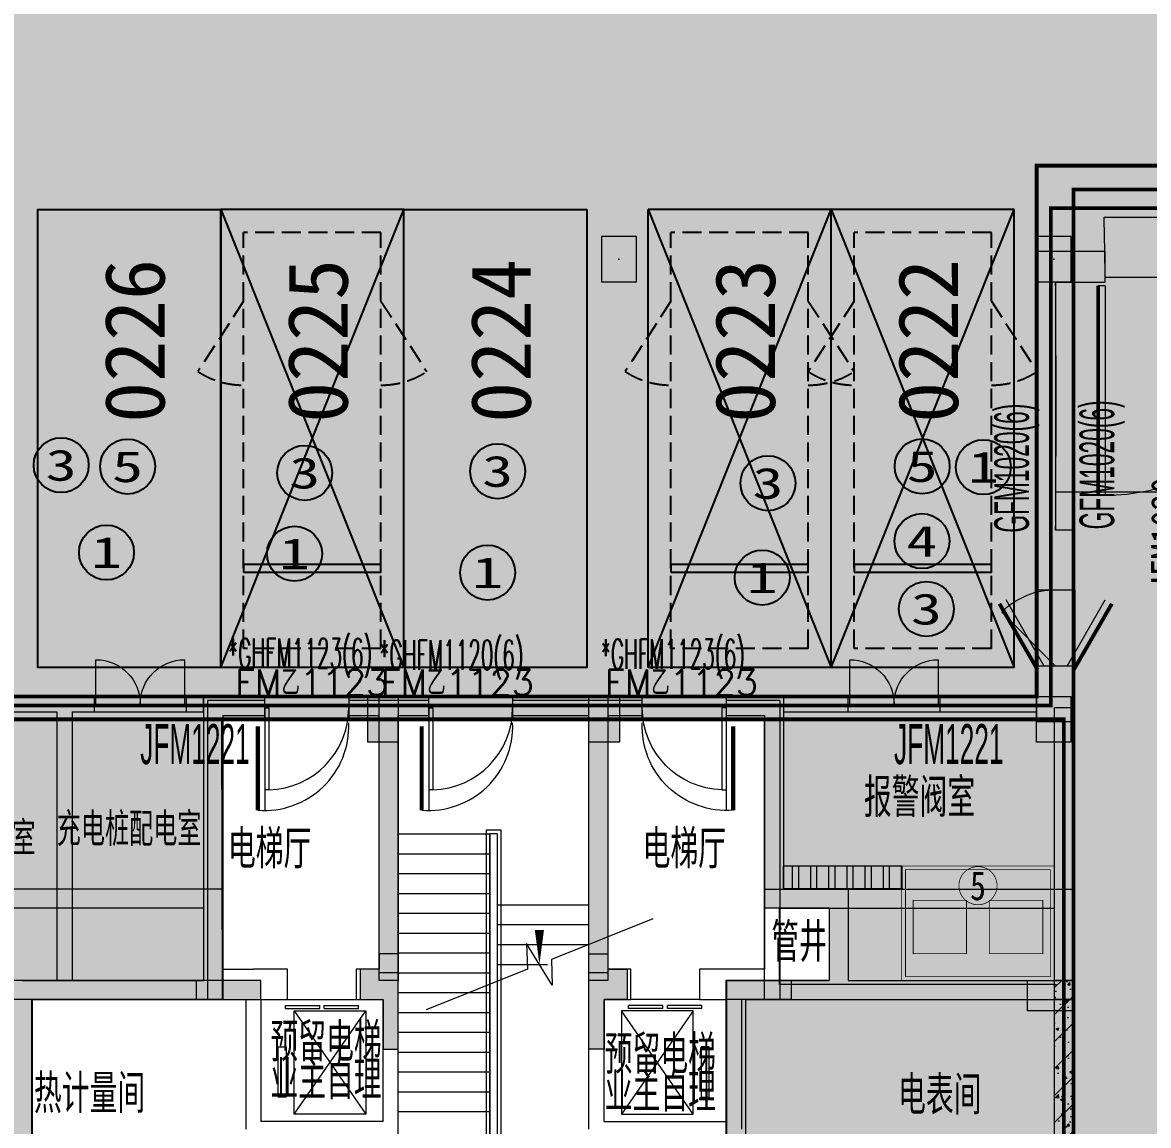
# Model space of a CAD drawing. Extents: x -264757 to 86229, y 4049843 to 4347093.
# Drawn here: x -49958 to -35198, y 4134308 to 4148758 of the extents above; entities that cross this region are included whole.
import ezdxf
from ezdxf.enums import TextEntityAlignment as Align

# ---------------------------------------------------------------- set-up
doc = ezdxf.new("R2010")
doc.units = 0
doc.header["$LTSCALE"] = 1000
doc.header["$MEASUREMENT"] = 0
doc.linetypes.add('AX-01DK-PB01$1$A-001-车位参照B1$0$A-001-车位参照B1$0$A-001-车位参照B1$0$A-H4-001-基本图形$0$A-001-车位B1$0$DASH', pattern=[0.35, 0.25, -0.1])
doc.linetypes.add('DASH', pattern=[0.35, 0.25, -0.1])
for name, color, linetype, plot in [('AX-01DK-PB01$0$AX-01DK-PB01$0$AX-001DK-01-PB01-02$0$A-3-WinF(Text)', 8, 'Continuous', False), ('AX-01DK-PB01$0$AX-03CK-02-PB01$0$AX-03CK-02-PB01$0$WINDOW_TEXT', 8, 'Continuous', False), ('AX-01DK-PB01$0$AX-03CK-02-PB01$0$人防$0$人防$0$WINDOW_TEXT', 8, 'Continuous', False), ('WINDOW_TEXT', 8, 'Continuous', False)]:
    doc.layers.add(name, color=color, linetype=linetype, plot=plot)
for name, color, linetype in [('AX-01DK-PB01$0$AX-03CK-02-PB01$0$AX-03CK-02-PB01$0$PUB_HATCH', 8, 'Continuous'), ('AX-01DK-PB01$0$AX-03CK-02-PB01$0$AX-03CK-02-PB01$0$人防$0$人防$0$A-WIND-IDEN', 8, 'Continuous'), ('AX-01DK-PB01$0$AX-03CK-02-PB01$0$AX-03CK-02-PB01$0$人防$0$人防$0$DOOR_FIRE_TEXT', 8, 'Continuous'), ('不利因素3-紧邻房间出入口', 7, 'Continuous'), ('不利因素4-紧邻行车坡道', 7, 'Continuous'), ('不利因素5-单面靠墙', 7, 'Continuous'), ('不利因素9-坡道上停车', 7, 'Continuous'), ('不可售车位', 255, 'Continuous'), ('大车位', 7, 'Continuous')]:
    doc.layers.add(name, color=color, linetype=linetype)
doc.layers.add('无关图层', color=8, linetype='Continuous', lineweight=0)
doc.layers.add('无关图层 @ 1', color=8, linetype='Continuous', lineweight=0)
doc.layers.add('车位归属楼栋范围线', color=7, linetype='Continuous', true_color=0x19e6c7)
doc.styles.add('-宋体', font='', dxfattribs={"width": 0.8})
doc.styles.add('AX-01DK-PB01$0$AX-01DK-PB01$0$AX-001DK-01-PB01-02$0$_TCH_WINDOW', font='SIMPLEX', dxfattribs={"bigfont": 'GBCBIG'})
doc.styles.add('AX-01DK-PB01$0$AX-01DK-PB01$0$AX-001DK-01-PB01-02$0$Standard', font='gbenor.shx', dxfattribs={"bigfont": 'gbcbig.shx'})
doc.styles.add('AX-01DK-PB01$0$AX-01DK-PB01$0$AX-01DK-PB01$0$AX-001DK-01-PB01-02$0$Standard', font='gbenor.shx', dxfattribs={"bigfont": 'gbcbig.shx'})
doc.styles.add('AX-01DK-PB01$0$AX-01DK-PB01$0$Standard', font='gbenor.shx', dxfattribs={"bigfont": 'gbcbig.shx'})
doc.styles.add('AX-01DK-PB01$0$AX-03CK-02-PB01$0$AX-03CK-02-PB01$0$_TCH_DIM', font='SIMPLEX', dxfattribs={"bigfont": 'GBCBIG'})
doc.styles.add('AX-01DK-PB01$0$AX-03CK-02-PB01$0$AX-03CK-02-PB01$0$_TCH_DIM_T3', font='SIMPLEX', dxfattribs={"width": 0.705882, "bigfont": 'GBCBIG'})
doc.styles.add('AX-01DK-PB01$0$AX-03CK-02-PB01$0$AX-03CK-02-PB01$0$人防$0$人防$0$_TCH_DIM', font='$ GAD E', dxfattribs={"width": 0.7, "bigfont": '$ GAD C'})
doc.styles.add('AX-01DK-PB01$0$AX-03CK-02-PB01$0$人防$0$人防$0$_TCH_WINDOW', font='$ GAD E', dxfattribs={"width": 0.7, "bigfont": '$ GAD C'})
doc.styles.add('AX-01DK-PB01$1$AX-001DK-01-PB01-02$0$Standard', font='gbenor.shx', dxfattribs={"bigfont": 'gbcbig.shx'})
doc.styles.add('AX-ACK-BIANH1$0$黑体', font='simhei.ttf')
doc.styles.add('AX-ACK-P01-WALL$0$黑体', font='simhei.ttf')
doc.styles.add('SX-ACK-PB01-WNC-ALL$0$黑体', font='simhei.ttf')
doc.styles.add('坑编号', font='', dxfattribs={"width": 0.8})
doc.styles.add('黑体', font='simhei.ttf')
doc.styles.get('-宋体').set_extended_font_data('SimSun')
doc.styles.get('坑编号').set_extended_font_data('SimSun')
pattern_1 = [(90, (-642795.44, 3583948.72), (-238.125, 2e-13), []), (90, (-642716.07, 3584028.1), (-238.125, 2e-13), [])]

# ---------------------------------------------------------------- blocks, each defined once
blk = doc.blocks.new('大车位1')
at = {"layer": '大车位', "true_color": 0xe806f9}
h = blk.add_hatch(color=6, dxfattribs=at)
h.dxf.hatch_style = 1
h.paths.add_polyline_path([(2400, 6000), (2400, 0), (0, 0), (0, 6000)])
at = {"layer": '大车位', "color": 83}
for p, q in [((0, 0), (0, 6000, 0)), ((2400, 6000, 0), (0, 6000, 0)), ((2400, 0), (2400, 6000, 0)), ((2400, 0), (0, 0))]:
    blk.add_line(p, q, dxfattribs=at)
at = {"layer": '大车位', "color": 8, "linetype": 'AX-01DK-PB01$1$A-001-车位参照B1$0$A-001-车位参照B1$0$A-001-车位参照B1$0$A-H4-001-基本图形$0$A-001-车位B1$0$DASH'}
for p, q in [((2100, 5700, 0), (300, 5700, 0)), ((300, 250), (300, 5700, 0)), ((2100, 250), (2100, 5700, 0)), ((2100, 250), (300, 250))]:
    blk.add_line(p, q, dxfattribs=at)
at = {"layer": '大车位', "color": 83, "elevation": 0}
blk.add_lwpolyline([(0, 6000), (2400, 0)], dxfattribs=at)
at = {"layer": '大车位', "color": 83}
blk.add_lwpolyline([(0, 0), (2400, 6000)], dxfattribs=at)
at = {"layer": '大车位', "linetype": 'AX-01DK-PB01$1$A-001-车位参照B1$0$A-001-车位参照B1$0$A-001-车位参照B1$0$A-H4-001-基本图形$0$A-001-车位B1$0$DASH'}
for points in [[(300, 4800), (-300, 3878)], [(2100, 4800), (2700, 3878)]]:
    blk.add_lwpolyline(points, dxfattribs=at)
at = {"layer": '大车位'}
blk.add_lwpolyline([(300, 1250), (2100, 1250), (2100, 1350), (300, 1350)], close=True, dxfattribs=at)
at = {"layer": '大车位', "linetype": 'AX-01DK-PB01$1$A-001-车位参照B1$0$A-001-车位参照B1$0$A-001-车位参照B1$0$A-H4-001-基本图形$0$A-001-车位B1$0$DASH'}
for centre, start, end in [((300, 4800, 0), 236.9443, 270), ((2100, 4800, 0), 270, 303.0557)]:
    blk.add_arc(centre, 1100, start, end, dxfattribs=at)
blk = doc.blocks.new('SX-ACK-PB01-WNC-ALL$0$20200722.21182536')
at = {"layer": '不利因素3-紧邻房间出入口', "true_color": 0xe4d218}
h = blk.add_hatch(color=52, dxfattribs=at)
h.dxf.hatch_style = 1
edge = h.paths.add_edge_path()
edge.add_arc((360, 360), 360, 0, 360)
at = {"layer": '不利因素3-紧邻房间出入口'}
blk.add_circle((360, 360), 360, dxfattribs=at)
at = {"layer": '不利因素3-紧邻房间出入口', "style": 'SX-ACK-PB01-WNC-ALL$0$黑体', "width": 1.390625}
blk.add_text('3', height=407, dxfattribs=at).set_placement((156, 156), (564, 156), align=Align.FIT)
blk = doc.blocks.new('20200722.21182971')
at = {"layer": '不利因素4-紧邻行车坡道', "true_color": 0x9591ce}
h = blk.add_hatch(color=193, dxfattribs=at)
h.dxf.hatch_style = 1
edge = h.paths.add_edge_path()
edge.add_arc((360, 360), 360, 0, 360)
at = {"layer": '不利因素4-紧邻行车坡道'}
blk.add_circle((360, 360), 360, dxfattribs=at)
at = {"layer": '不利因素4-紧邻行车坡道', "style": '黑体', "width": 1.390625}
blk.add_text('4', height=407, dxfattribs=at).set_placement((156, 156), (564, 156), align=Align.FIT)
blk = doc.blocks.new('SX-ACK-PB01-WNC-ALL$0$20200722.21183209')
at = {"layer": '不利因素5-单面靠墙', "true_color": 0x6d711d}
h = blk.add_hatch(color=66, dxfattribs=at)
h.dxf.hatch_style = 1
edge = h.paths.add_edge_path()
edge.add_arc((360, 360), 360, 0, 360)
at = {"layer": '不利因素5-单面靠墙'}
blk.add_circle((360, 360), 360, dxfattribs=at)
at = {"layer": '不利因素5-单面靠墙', "style": 'SX-ACK-PB01-WNC-ALL$0$黑体', "width": 1.390625}
blk.add_text('5', height=407, dxfattribs=at).set_placement((156, 156), (564, 156), align=Align.FIT)
blk = doc.blocks.new('sadfsadfasf')
at = {"layer": '不可售车位', "true_color": 0x757b8a}
h = blk.add_hatch(color=8, dxfattribs=at)
h.dxf.hatch_style = 1
h.paths.add_polyline_path([(2400, 6000), (2400, 0), (0, 0), (0, 6000)])
at = {"layer": '不可售车位', "color": 8, "true_color": 0x757b8a}
blk.add_lwpolyline([(2400, 6000), (2400, 0), (0, 0), (0, 6000)], close=True, dxfattribs=at)
blk = doc.blocks.new('AX-01DK-PB01-RFTC')
at = {"layer": '无关图层'}
h = blk.add_hatch(color=251, dxfattribs=at)
h.dxf.hatch_style = 1
h.paths.add_polyline_path([(19773, -61220), (19773, -62171), (18423, -62170), (18423, -70471), (12324, -70471), (12323, -62170), (7773, -62170), (7777, -120370), (8177, -120370), (8177, -120315), (14323, -119683), (14322, -126122), (25972, -126122), (25972, -124922), (26822, -124926), (26822, -122452), (33923, -122452), (33923, -124922), (34773, -124922), (34773, -126122), (41373, -126125), (41373, -124372), (41823, -124372), (41823, -122152), (41447, -122152), (41447, -120270), (48923, -120270), (48923, -123125), (49323, -123125), (49323, -124675), (51824, -124674), (51824, -124055), (54717, -124055), (54717, -125871), (56816, -125871), (56816, -116250), (55967, -116250), (55967, -111420), (63072, -111420), (63072, -103570), (62080, -103570), (62073, -94584), (64569, -94584), (64573, -65385), (66999, -65385), (67002, -52470), (67402, -52470), (67397, -31965), (65807, -31965), (65807, -26418), (68456, -26418), (68457, -17070), (67422, -17070), (67422, -13843), (60301, -13843), (60302, -3770), (55750, -3770), (55750, -12070), (49652, -12070), (49649, -9275), (45355, -9275), (45349, -3821), (40751, -3820), (40750, -12070), (34663, -12070), (34649, -3820), (25757, -3820), (25757, -12071), (19650, -12071), (19650, -3820), (10752, -3820), (10751, -12072), (4662, -12071), (4661, -3769), (4150, -3770), (100, -3769), (100, -23171), (-701, -23171), (-701, -29550), (100, -29550), (11250, -29550), (11250, -32020), (12100, -32020), (12100, -32970), (10750, -32970), (10754, -41272), (4647, -41271), (4650, -32970), (1953, -32970), (1953, -34670), (100, -34670), (100, -57801), (9743, -57801), (9743, -57272), (13567, -57272), (13567, -56751), (15417, -56751), (15416, -58750), (18923, -58750), (18923, -61220)])
h.paths.add_polyline_path([(41812, -58753), (48919, -58753), (48919, -61220), (49773, -61220), (49773, -62170), (48419, -62173), (48426, -70475), (42319, -70475), (42324, -67872), (39323, -67876), (39323, -62423), (41812, -62423)], flags=16)
h.paths.add_polyline_path([(33923, -58751), (33923, -61220), (34773, -61220), (34773, -62170), (33423, -62171), (33430, -70475), (27323, -70475), (27323, -62171), (26373, -62170), (26373, -60670), (26815, -60670), (26823, -58751), (31623, -58751), (31623, -58751)], flags=16)
h.paths.add_polyline_path([(40754, -41272), (34647, -41271), (34650, -32970), (33700, -32970), (33700, -31470), (34142, -31470), (34150, -29551), (38951, -29551), (38950, -29550), (41250, -29550), (41250, -32020), (42100, -32020), (42100, -32970), (40750, -32970)], flags=16)
h.paths.add_polyline_path([(49647, -41270), (49655, -38470), (45349, -38475), (45349, -33220), (49142, -33220), (49142, -29550), (56249, -29550), (56250, -32020), (57100, -32020), (57100, -32970), (55749, -32970), (55754, -41271)], flags=16)
h.paths.add_polyline_path([(25764, -41272), (19657, -41271), (19657, -32970), (19150, -32970), (19150, -29550), (26257, -29550), (26250, -32020), (27100, -32020), (27100, -32970), (25757, -32970)], flags=16)
h.paths.add_polyline_path([(41812, -87950), (48919, -87950), (48919, -90420), (49773, -90420), (49773, -91370), (48419, -91370), (48428, -99684), (41519, -99659), (41519, -97070), (39326, -97074), (39319, -91620), (41822, -91620)], flags=16)
h.paths.add_polyline_path([(33925, -87950), (33923, -90420), (34773, -90420), (34773, -91370), (33425, -91370), (33428, -99683), (26519, -99658), (26523, -95371), (27330, -95371), (27324, -91371), (26373, -91370), (26373, -89870), (26823, -89870), (26823, -87951), (31623, -87951), (31623, -87951)], flags=16)
h.paths.add_polyline_path([(18923, -87950), (18922, -90419), (19772, -90419), (19772, -91369), (18420, -91369), (18427, -99677), (11523, -99666), (11523, -95370), (12323, -95370), (12323, -91370), (10974, -91370), (10974, -90420), (11823, -90420), (11823, -87950)], flags=16)
h.paths.add_polyline_path([(62209, -60116), (64273, -60116), (64273, -55267), (62209, -55267)], flags=16)
h.paths.add_polyline_path([(59799, -89432), (61752, -89432), (61752, -84521), (59799, -84521)], flags=16)
blk.add_lwpolyline([(41812, -87950), (48919, -87950), (48919, -90420), (49773, -90420), (49773, -91370), (48419, -91370), (48428, -99684), (41519, -99659), (41519, -97070), (39326, -97074), (39319, -91620), (41822, -91620)], close=True, dxfattribs=at)
blk = doc.blocks.new('*U121')
at = {"layer": '无关图层', "const_width": 10}
for points in [[(1000, 0), (-1000, 0), (-1000, 1500), (1000, 1500)], [(950, 50), (-950, 50), (-950, 1450), (950, 1450)], [(-150, 1050), (-850, 1050), (-850, 350), (-150, 350)], [(850, 1050), (150, 1050), (150, 350), (850, 350)]]:
    blk.add_lwpolyline(points, close=True, dxfattribs=at)
blk.add_lwpolyline([(0, 1492, 0.098491), (-96, 1473, 0.098491), (-177, 1419, 0.098491), (-231, 1338, 0.098491), (-250, 1242, 0.098491), (-231, 1146, 0.098491), (-177, 1065, 0.098491), (-96, 1011, 0.098491), (0, 992, 0.098491), (96, 1011, 0.098491), (177, 1065, 0.098491), (231, 1146, 0.098491), (250, 1242, 0.098491), (231, 1338, 0.098491), (177, 1419, 0.098491), (96, 1473, 0.098491)], format="xyb", close=True, dxfattribs=at)
at = {"layer": '无关图层', "style": '坑编号', "width": 0.8}
blk.add_attdef('X', text='', height=380, dxfattribs=at).set_placement((0, 1242), align=Align.MIDDLE_CENTER)
blk = doc.blocks.new('*U175')
at = {"layer": '无关图层'}
ref = blk.add_blockref('*U121', (-37433, 4136208), dxfattribs=at)
ref.add_attrib('X', '5', dxfattribs={"layer": '无关图层 @ 1', "height": 380, "style": '坑编号', "width": 0.8}).set_placement((-37433, 4137450), align=Align.MIDDLE_CENTER)
blk = doc.blocks.new('SX-CK-PB001-WNC$1$20211103.13313578')
at = {"layer": '无关图层'}
h = blk.add_hatch(color=256, dxfattribs=at)
h.dxf.hatch_style = 1
h.paths.add_polyline_path([(0, 600), (450, 600), (450, 0), (0, 0)])
blk.add_lwpolyline([(0, 600), (450, 600), (450, 0), (0, 0)], close=True, dxfattribs=at)
blk.add_point((225, 300), dxfattribs=at)
blk = doc.blocks.new('fasdfasdfasdfasdfasdf')
at = {"layer": '不利因素9-坡道上停车', "true_color": 0xe0aa15}
h = blk.add_hatch(color=42, dxfattribs=at)
h.dxf.hatch_style = 1
edge = h.paths.add_edge_path()
edge.add_arc((-119587, 4058555), 720, 0, 360)
at = {"layer": '不利因素9-坡道上停车'}
blk.add_circle((-119587, 4058555), 720, dxfattribs=at)
at = {"layer": '不利因素9-坡道上停车', "style": 'AX-ACK-P01-WALL$0$黑体', "width": 1.390625}
blk.add_text('1', height=815, dxfattribs=at).set_placement((-119994, 4058148), (-119180, 4058148), align=Align.FIT)
blk = doc.blocks.new('AX-01DK-PB01$0$AX-01DK-PB01$0$AX-001DK-01-PP01$0$AX-001DK-01-PP01$0$$DORLIB2D$00000127')
at = {"layer": '无关图层'}
for points in [[(-0.533, 0.795), (-0.533, 0.69)], [(-0.033, 0.795), (-0.533, 0.795)], [(-0.033, 0.69), (-0.533, 0.69)], [(-0.033, 0.795), (-0.033, 0.69)], [(0.533, 0.795), (0.033, 0.795)], [(0.033, 0.795), (0.033, 0.69)], [(0.533, 0.69), (0.033, 0.69)], [(0.533, 0.795), (0.533, 0.69)], [(0.5, 0.5), (-0.5, 0.5)]]:
    blk.add_lwpolyline(points, dxfattribs=at)
blk = doc.blocks.new('AX-01DK-PB01$0$AX-01DK-PB01$0$$DorLib2D$00000001')
at = {"layer": '无关图层'}
for p, q in [((0.45, 0.975), (0.5, 0.975)), ((0.45, 0), (0.45, 0.975)), ((0.5, 0), (0.5, 0.975)), ((0.5, 0), (0.45, 0))]:
    blk.add_line(p, q, dxfattribs=at)
at = {"layer": '无关图层', "lineweight": 13}
blk.add_arc((0.475, 0), 0.975, 91.4693, 180, dxfattribs=at)
blk = doc.blocks.new('AX-01DK-PB01$0$AX-03CK-02-PB01$0$AX-03CK-02-PB01$0$$U_DORLIB2D$00000009')
at = {"layer": '无关图层'}
blk.add_line((0.5, 0.219), (0.5, 1.213), dxfattribs=at)
at = {"layer": '无关图层', "const_width": 0.05}
blk.add_lwpolyline([(0.583, 0.219), (0.583, 1.219)], dxfattribs=at)
at = {"layer": '无关图层'}
blk.add_arc((0.5, 0.219), 1.001, 85.224, 182.3859, dxfattribs=at)
blk = doc.blocks.new('AX-01DK-PB01$0$AX-03CK-02-PB01$0$人防$0$人防$0$$U_DORLIB2D$00000002')
at = {"layer": '无关图层'}
for p, q in [((-0.5, 0.545), (-0.5167, 0.545)), ((-0.5, 0.045), (-0.5, 0.545)), ((0.5, 0.045), (0.5, 0.545)), ((0.5, 0.545), (0.5167, 0.545)), ((-0.5, 0.045), (-0.5167, 0.045)), ((0.5, 0.045), (0.5167, 0.045)), ((-0.5, 0.025), (0.5, 0.025))]:
    blk.add_line(p, q, dxfattribs=at)
at = {"layer": '无关图层', "const_width": 0.00833}
for points in [[(-0.5167, 0.045), (-0.5167, 0.545)], [(0.5167, 0.045), (0.5167, 0.545)]]:
    blk.add_lwpolyline(points, dxfattribs=at)
at = {"layer": '无关图层'}
for centre, start, end in [((-0.5042, 0.0408), 0.0945, 89.5248), ((0.5042, 0.0408), 90.4752, 179.9055)]:
    blk.add_arc(centre, 0.5042, start, end, dxfattribs=at)
blk = doc.blocks.new('AX-01DK-PB01$0$AX-03CK-02-PB01$0$AX-03CK-02-PB01$0$人防$0$人防$0$$DorLib2D$00000191')
at = {"layer": '无关图层'}
blk.add_line((-0.5, 0.15), (0.366, 0.65), dxfattribs=at)
at = {"layer": '无关图层', "const_width": 0.05}
blk.add_lwpolyline([(-0.55, 0.237), (0.316, 0.737)], dxfattribs=at)
blk = doc.blocks.new('AX-01DK-PB01$0$AX-03CK-02-PB01$0$AX-03CK-02-PB01$0$人防$0$人防$0$$DorLib2D$00000004')
at = {"layer": '无关图层'}
for p, q in [((-0.485, 0), (-0.485, 0.485)), ((0.485, 0), (0.485, 0.485))]:
    blk.add_line(p, q, dxfattribs=at)
at = {"layer": '无关图层', "lineweight": 13}
for centre, start, end in [((-0.485, 0), 0, 90), ((0.485, 0), 90, 180)]:
    blk.add_arc(centre, 0.485, start, end, dxfattribs=at)
blk = doc.blocks.new('$DorLib2D$00000114')
at = {"layer": '无关图层'}
blk.add_line((0.5, 0), (-0.207, 0.707), dxfattribs=at)
blk.add_arc((0.5, 0), 1, 135, 180, dxfattribs=at)

msp = doc.modelspace()

# ---------------------------------------------------------------- hatches: boundary and pattern name
at = {"layer": 'AX-01DK-PB01$0$AX-03CK-02-PB01$0$AX-03CK-02-PB01$0$PUB_HATCH'}
for points in [[(-36414.6, 4145358), (-36664.6, 4145758), (-36664.6, 4141858), (-36414.6, 4142108)], [(-36414.6, 4145358), (-35764.6, 4145357.9), (-35764.6, 4145757.9), (-36664.6, 4145758)], [(-36664.6, 4141858), (-36164.6, 4142108.1), (-36414.6, 4142108)], [(-36664.6, 4141858), (-36664.6, 4141327.8), (-36164.6, 4141327.8), (-36164.6, 4142108.1)], [(-36164.6, 4139602.3), (-36164.6, 4140327.8), (-36664.6, 4140327.8), (-36664.6, 4139602.3)], [(-47334.3, 4139628), (-46782.2, 4139628), (-46782.2, 4139928), (-47584.3, 4139928)], [(-47334.3, 4139628), (-47584.3, 4139928), (-47584.3, 4136208), (-47334.3, 4135958)], [(-45682.2, 4139628), (-44633.7, 4139628), (-44633.7, 4139928), (-45682.2, 4139928)], [(-43533.7, 4139628), (-41833.7, 4139628), (-41833.7, 4139928), (-43533.7, 4139928)], [(-39983.2, 4139928), (-40733.7, 4139928), (-40733.7, 4139628), (-40233.2, 4139628)], [(-39983.2, 4139928), (-40233.2, 4139628), (-40233.2, 4137158), (-39983.2, 4137408)], [(-36433.7, 4139778), (-36433.7, 4136208), (-36183.7, 4135958), (-36183.7, 4139778)], [(-39983.2, 4137408), (-40233.2, 4137158), (-39383.2, 4137158), (-39133.2, 4137408)], [(-39133.2, 4137408), (-39383.2, 4137158), (-39383.2, 4136208), (-39258.2, 4136124.7), (-39133.2, 4136208)], [(-49958.5, 4136041.4), (-49833.5, 4135958), (-49434.6, 4135958), (-49434.6, 4136208), (-49958.5, 4136208)], [(-49434.6, 4136208), (-49434.6, 4135958), (-47334.3, 4135958), (-47584.3, 4136208)], [(-40480.1, 4135958), (-40730.1, 4136208), (-40730.1, 4128158.4), (-40480.1, 4127908.5)], [(-40730.1, 4136208), (-40480.1, 4135958), (-39258.2, 4135958), (-39258.2, 4136124.7), (-39383.2, 4136208)], [(-39258.2, 4136124.7), (-39258.2, 4135958), (-36183.7, 4135958), (-36433.7, 4136208), (-39133.2, 4136208)], [(-49958.5, 4136041.4), (-50083.5, 4135958), (-50083.5, 4130380.2), (-49916.8, 4130380.3), (-49833.5, 4130505.3), (-49833.5, 4135958)]]:
    msp.add_hatch(color=256, dxfattribs=at).paths.add_polyline_path(points)
at = {"layer": '无关图层'}
for points in [[(-45032.2, 4139928), (-45032.2, 4139328), (-45432.2, 4139328), (-45432.2, 4139928)], [(-42133.7, 4139928), (-42133.7, 4139328), (-42533.7, 4139328), (-42533.7, 4139928)], [(-45232.6, 4135958), (-45232.6, 4135308), (-45032.6, 4135308), (-45032.6, 4136558), (-45282.6, 4136558), (-45282.6, 4136358), (-45532.6, 4136358), (-45532.6, 4135958)], [(-42333.7, 4135958), (-42333.7, 4135308), (-42533.7, 4135308), (-42533.7, 4136558), (-42283.7, 4136558), (-42283.7, 4136358), (-42033.7, 4136358), (-42033.7, 4135958)], [(-47683.5, 4136208), (-47683.5, 4135958), (-46833.5, 4135958), (-46833.5, 4136208)], [(-39883.5, 4136208), (-39883.5, 4135958), (-40733.5, 4135958), (-40733.5, 4136208)], [(-36783.2, 4135808), (-36783.2, 4136208), (-36182.9, 4136208), (-36182.9, 4135808)], [(-36433.7, 4135958), (-36433.7, 4128458), (-36183.7, 4128458), (-36183.7, 4135958)]]:
    msp.add_hatch(color=256, dxfattribs=at).paths.add_polyline_path(points)
h = msp.add_hatch(color=256, dxfattribs=at)
h.dxf.hatch_style = 1
h.paths.add_polyline_path([(-45283.7, 4139928), (-45033.7, 4139928), (-45033.7, 4136308), (-45283.7, 4136308)])
h = msp.add_hatch(color=256, dxfattribs=at)
h.dxf.hatch_style = 1
h.paths.add_polyline_path([(-42533.7, 4139878), (-42283.7, 4139878), (-42283.7, 4136308), (-42533.7, 4136308)])
h = msp.add_hatch(dxfattribs=at)
h.set_pattern_fill('ANSI32', color=256, scale=50, angle=-315)
h.set_pattern_definition(pattern_1)
h.paths.add_polyline_path([(-39983.2, 4137708), (-38432.9, 4137708), (-38432.9, 4137408), (-39983.2, 4137408)])
h = msp.add_hatch(dxfattribs=at)
h.set_pattern_fill('ANSI32', color=256, scale=50, angle=-315)
h.set_pattern_definition(pattern_1)
h.paths.add_polyline_path([(-39983.2, 4137708), (-38432.9, 4137708), (-38432.9, 4137408), (-39983.2, 4137408)])
h = msp.add_hatch(color=256, dxfattribs=at)
h.dxf.hatch_style = 1
h.paths.add_polyline_path([(-47683.5, 4136208), (-47683.5, 4135958), (-46833.5, 4135958), (-46833.5, 4136208)])
h = msp.add_hatch(color=256, dxfattribs=at)
h.dxf.hatch_style = 1
h.paths.add_polyline_path([(-39883.5, 4136208), (-39883.5, 4135958), (-40733.5, 4135958), (-40733.5, 4136208)])
h = msp.add_hatch(dxfattribs=at)
h.set_pattern_fill('ARMORED', color=256, scale=50)
h.set_pattern_definition([(50, (-1291482.2, 3892224.33), (358.63009, -31.37607), [37.5, -412.5]), (355, (-1291482.2, 3892224.33), (-69.37567, 376.09607), [30, -330]), (100.4514, (-1291452.3, 3892221.72), (289.25469, 344.71977), [31.8701, -350.57106]), (46.1842, (-1291482.2, 3892324.33), (533.62052, -82.7595), [56.25, -618.75]), (96.6356, (-1291437.7, 3892317.44), (467.33135, 487.05894), [47.80514, -525.8565]), (351.1842, (-1291482.2, 3892324.33), (467.33097, 487.0593), [45, -495]), (21, (-1291432.2, 3892299.33), (298.453526, -201.309445), [37.5, -412.5]), (326, (-1291432.2, 3892299.33), (121.65767, 362.57502), [30, -330]), (71.4514, (-1291407.3, 3892282.56), (420.11131, 161.26525), [31.8701, -350.57106]), (37.5, (-1291482.19, 3892224.33), (6.079928, 166.446927), [0, -326, 0, -335, 0, -331.25]), (7.5, (-1291482.19, 3892224.33), (131.534769, 197.205856), [0, -191, 0, -318.5, 0, -126.25]), (327.5, (-1291593.69, 3892224.33), (266.911218, -11.277436), [0, -125, 0, -390, 0, -517.5]), (317.5, (-1291643.69, 3892224.33), (291.593085, 50.05249), [0, -162.5, 0, -259, 0, -367.5]), (45, (-1291482.19, 3892224.33), (-176.776695, 176.776695), [])])
h.paths.add_polyline_path([(-36182.9, 4127908), (-36182.9, 4136208), (-36432.9, 4136208), (-36432.9, 4127908)])

# ---------------------------------------------------------------- linework, layer by layer
for p, q in [((-35779.2, 4146208), (-30266.6, 4146208)), ((-36664.6, 4145758), (-36664.6, 4141858)), ((-35764.6, 4145757.9), (-36664.6, 4145758)), ((-35764.6, 4145357.9), (-35764.6, 4145757.9)), ((-36414.6, 4145358), (-36414.6, 4142108)), ((-36414.6, 4145358), (-35764.6, 4145357.9)), ((-36411.8, 4142608), (-29607.4, 4142608)), ((-36164.6, 4142108.1), (-36414.6, 4142108)), ((-36179.9, 4122608), (-36164.6, 4142108.1)), ((-36164.6, 4141327.8), (-36164.6, 4142108.1)), ((-36664.6, 4141858), (-36664.6, 4141858)), ((-36664.6, 4141858), (-36664.6, 4141327.8)), ((-36664.6, 4141327.8), (-36164.6, 4141327.8)), ((-36664.6, 4141327.8), (-36664.6, 4140327.8)), ((-36164.6, 4141327.8), (-36164.6, 4140327.8)), ((-36164.6, 4140327.8), (-36664.6, 4140327.8)), ((-36664.6, 4140327.8), (-36664.6, 4139602.3)), ((-36164.6, 4139602.3), (-36164.6, 4140327.8)), ((-49434.6, 4139928.4), (-51509.6, 4139928.4)), ((-49014.8, 4139928.4), (-49434.6, 4139928.4)), ((-49014.8, 4139728.4), (-49014.8, 4139928.4)), ((-49014.8, 4139928.4), (-47814.8, 4139928.4)), ((-47584.3, 4139928.4), (-47814.8, 4139928.4)), ((-47814.8, 4139928.4), (-47814.8, 4139728.4)), ((-47584.3, 4139728.4), (-47584.3, 4139928.4)), ((-46782.2, 4139928), (-47584.3, 4139928)), ((-47584.3, 4139928), (-47584.3, 4136208)), ((-46782.2, 4139628), (-46782.2, 4139928)), ((-44633.7, 4139928), (-45682.2, 4139928)), ((-45682.2, 4139928), (-45682.2, 4139628)), ((-44633.7, 4139928), (-43533.7, 4139928)), ((-44633.7, 4139628), (-44633.7, 4139928)), ((-41833.7, 4139928), (-43533.7, 4139928)), ((-43533.7, 4139928), (-43533.7, 4139628)), ((-41833.7, 4139628), (-41833.7, 4139928)), ((-39983.2, 4139928), (-40733.7, 4139928)), ((-40733.7, 4139928), (-40733.7, 4139628)), ((-39132.8, 4139928.4), (-39983.5, 4139928.4)), ((-39983.5, 4139928.4), (-39983.5, 4139728.4)), ((-39983.2, 4139928), (-39983.2, 4137408)), ((-39132.8, 4139928.4), (-37932.8, 4139928.4)), ((-39132.8, 4139728.4), (-39132.8, 4139928.4)), ((-36664.6, 4139928.4), (-37932.8, 4139928.4)), ((-37932.8, 4139928.4), (-37932.8, 4139728.4)), ((-36664.6, 4139728.4), (-36664.6, 4139928.4)), ((-47532.6, 4139878), (-47532.6, 4135958)), ((-46782.6, 4139878), (-47532.6, 4139878)), ((-46782.6, 4139678), (-46782.6, 4139878)), ((-45132.6, 4139878), (-45682.6, 4139878)), ((-45682.6, 4139878), (-45682.6, 4139678)), ((-44633.7, 4139878), (-45132.6, 4139878)), ((-44633.7, 4139678), (-44633.7, 4139878)), ((-42432.6, 4139878), (-43533.7, 4139878)), ((-43533.7, 4139878), (-43533.7, 4139678)), ((-41834, 4139878), (-42432.6, 4139878)), ((-41834, 4139678), (-41834, 4139878)), ((-40032.3, 4139878), (-40734, 4139878)), ((-40734, 4139878), (-40734, 4139678)), ((-40032.3, 4139878), (-40032.3, 4135958)), ((-36433.7, 4139778), (-36433.7, 4136208)), ((-36183.7, 4139778), (-36433.7, 4139778)), ((-36183.7, 4139778), (-36183.7, 4135958)), ((-51509.6, 4139728.4), (-49509.6, 4139728.4)), ((-49509.6, 4139728.4), (-49509.6, 4136208)), ((-49309.6, 4139728.4), (-49309.6, 4136208)), ((-49309.6, 4139728.4), (-49014.8, 4139728.4)), ((-49014.8, 4139728.4), (-47814.8, 4139728.4)), ((-47814.8, 4139728.4), (-47584.3, 4139728.4)), ((-47334.3, 4139628), (-46782.2, 4139628)), ((-47334.3, 4139628), (-47334.3, 4135958)), ((-47332.6, 4139678), (-47332.6, 4136358)), ((-47332.6, 4139678), (-46782.6, 4139678)), ((-46782.2, 4139628), (-45682.2, 4139628)), ((-45682.6, 4139678), (-45282.6, 4139678)), ((-45682.2, 4139628), (-44633.7, 4139628)), ((-45282.6, 4136358), (-45282.6, 4139678)), ((-45032.6, 4139678), (-44633.7, 4139678)), ((-45032.6, 4136058), (-45032.6, 4139678)), ((-43533.7, 4139678), (-42532.6, 4139678)), ((-43533.7, 4139628), (-41833.7, 4139628)), ((-42532.6, 4136058), (-42532.6, 4139678)), ((-42282.6, 4139678), (-41834, 4139678)), ((-42282.6, 4136358), (-42282.6, 4139678)), ((-41833.7, 4139628), (-40733.7, 4139628)), ((-40734, 4139678), (-40232.3, 4139678)), ((-40733.7, 4139628), (-40233.2, 4139628)), ((-40233.2, 4139628), (-40233.2, 4137158)), ((-40232.3, 4139678), (-40232.3, 4136358)), ((-39983.5, 4139728.4), (-39132.8, 4139728.4)), ((-39132.8, 4139728.4), (-37932.8, 4139728.4)), ((-37932.8, 4139728.4), (-36664.6, 4139728.4)), ((-36664.6, 4139602.3), (-36164.6, 4139602.3)), ((-45032.4, 4133709), (-45032.4, 4138129)), ((-45032.4, 4138129), (-43832.4, 4138129)), ((-43832.4, 4133709), (-43832.4, 4138129)), ((-45032.4, 4137869), (-43832.4, 4137869)), ((-45032.4, 4137609), (-43832.4, 4137609)), ((-45032.4, 4137349), (-43832.4, 4137349)), ((-39983.2, 4137408), (-39133.2, 4137408)), ((-39133.2, 4137408), (-39133.2, 4136208)), ((-43732.4, 4137199), (-42532.4, 4137199)), ((-40233.2, 4137158), (-39383.2, 4137158)), ((-39383.2, 4137158), (-39383.2, 4136208)), ((-45032.4, 4137089), (-43832.4, 4137089)), ((-45032.4, 4136829), (-43832.4, 4136829)), ((-43732.4, 4136939), (-42532.4, 4136939)), ((-43732.4, 4136679), (-42532.4, 4136679)), ((-45032.4, 4136569), (-43832.4, 4136569)), ((-43732.4, 4136419), (-43076.6, 4136419)), ((-47332.6, 4136358), (-46932.6, 4136358)), ((-46482.6, 4136358), (-46932.6, 4136358)), ((-46482.6, 4135958), (-46482.6, 4136358)), ((-45282.6, 4136358), (-45582.6, 4136358)), ((-45582.6, 4136358), (-45582.6, 4135958)), ((-45032.4, 4136309), (-43832.4, 4136309)), ((-41982.6, 4136358), (-42282.6, 4136358)), ((-41982.6, 4135958), (-41982.6, 4136358)), ((-40632.3, 4136358), (-41082.6, 4136358)), ((-41082.6, 4136358), (-41082.6, 4135958)), ((-40232.3, 4136358), (-40632.3, 4136358)), ((-49958.5, 4136208), (-49434.6, 4136208)), ((-49434.6, 4136208), (-47584.3, 4136208)), ((-40730.1, 4136208), (-40730.1, 4128158.4)), ((-40730.1, 4136208), (-39383.2, 4136208)), ((-39133.2, 4136208), (-36433.7, 4136208)), ((-49833.5, 4135958), (-49833.5, 4130505.3)), ((-49833.5, 4135958), (-49434.6, 4135958)), ((-49434.6, 4135958), (-47334.3, 4135958)), ((-47532.6, 4135958), (-47032.6, 4135958)), ((-47032.6, 4135958), (-47032.6, 4134258)), ((-46832.6, 4135958), (-46832.6, 4134358)), ((-46832.6, 4135958), (-46482.6, 4135958)), ((-45582.6, 4135958), (-45232.6, 4135958)), ((-45232.6, 4134358), (-45232.6, 4135958)), ((-45032.6, 4134258), (-45032.6, 4136058)), ((-45032.4, 4136049), (-43832.4, 4136049)), ((-42532.6, 4134258), (-42532.6, 4136058)), ((-42332.6, 4134358), (-42332.6, 4135958)), ((-42332.6, 4135958), (-41982.6, 4135958)), ((-41082.6, 4135958), (-40732.3, 4135958)), ((-40732.3, 4135958), (-40732.3, 4134358)), ((-40532.3, 4135958), (-40532.3, 4134258)), ((-40032.3, 4135958), (-40532.3, 4135958)), ((-40480.1, 4135958), (-40480.1, 4127908.5)), ((-40480.1, 4135958), (-39258.2, 4135958)), ((-39258.2, 4135958), (-36183.7, 4135958)), ((-36433.7, 4135958), (-36433.7, 4128458)), ((-36183.7, 4135958), (-36433.7, 4135958)), ((-36183.7, 4135958), (-36183.7, 4128458)), ((-45032.4, 4135789), (-43832.4, 4135789)), ((-45032.4, 4135529), (-43832.4, 4135529)), ((-45032.4, 4135269), (-43832.4, 4135269)), ((-45032.4, 4135009), (-43832.4, 4135009)), ((-45032.4, 4134749), (-43832.4, 4134749)), ((-45032.4, 4134489), (-43832.4, 4134489)), ((-45232.6, 4134358), (-46832.6, 4134358)), ((-42332.6, 4134358), (-40732.3, 4134358))]:
    msp.add_line(p, q, dxfattribs=at)
for points in [[(-45032.2, 4139928), (-45032.2, 4139328), (-45432.2, 4139328), (-45432.2, 4139928)], [(-45033.7, 4136208), (-45283.7, 4136208), (-45283.7, 4139928), (-45033.7, 4139928)], [(-45283.7, 4139928), (-45033.7, 4139928), (-45033.7, 4136308), (-45283.7, 4136308)], [(-42283.7, 4136208), (-42533.7, 4136208), (-42533.7, 4139928), (-42283.7, 4139928)], [(-42533.7, 4139928), (-42283.7, 4139928), (-42283.7, 4136308), (-42533.7, 4136308)], [(-42133.7, 4139928), (-42133.7, 4139328), (-42533.7, 4139328), (-42533.7, 4139928)], [(-43682.4, 4138179), (-43882.4, 4138179), (-43882.4, 4133659), (-43682.4, 4133659)], [(-43732.4, 4138129), (-43832.4, 4138129), (-43832.4, 4133709), (-43732.4, 4133709)], [(-55233.9, 4135958), (-55233.9, 4137408), (-47334.3, 4137408), (-47334.3, 4135958)], [(-54983.9, 4136208), (-54983.9, 4137158), (-47584.3, 4137158), (-47584.3, 4136208)], [(-40033.2, 4136153.4), (-40033.2, 4137153.4), (-36433.6, 4137153.5), (-36433.6, 4136153.5)], [(-45232.6, 4135958), (-45232.6, 4135308), (-45032.6, 4135308), (-45032.6, 4136558), (-45282.6, 4136558), (-45282.6, 4136358), (-45532.6, 4136358), (-45532.6, 4135958)], [(-42333.7, 4135958), (-42333.7, 4135308), (-42533.7, 4135308), (-42533.7, 4136558), (-42283.7, 4136558), (-42283.7, 4136358), (-42033.7, 4136358), (-42033.7, 4135958)], [(-47683.5, 4136208), (-47683.5, 4135958), (-46833.5, 4135958), (-46833.5, 4136208)], [(-39883.5, 4136208), (-39883.5, 4135958), (-40733.5, 4135958), (-40733.5, 4136208)], [(-36783.2, 4135808), (-36783.2, 4136208), (-36182.9, 4136208), (-36182.9, 4135808)], [(-46397.6, 4135808), (-45457.6, 4135808), (-45457.6, 4134458), (-46397.6, 4134458)], [(-41167.6, 4135808), (-42107.6, 4135808), (-42107.6, 4134458), (-41167.6, 4134458)], [(-46607.6, 4135338), (-46502.6, 4135338), (-46502.6, 4134678), (-46607.6, 4134678)], [(-40957.6, 4135338), (-41062.6, 4135338), (-41062.6, 4134678), (-40957.6, 4134678)]]:
    msp.add_lwpolyline(points, close=True, dxfattribs=at)
msp.add_lwpolyline([(-44432.4, 4133591.6, 0, 0, 0), (-44432.4, 4138511.5, 0, 0, 0), (-43182.4, 4138511.5, 0, 0, 0), (-43182.4, 4136419, 0, 120, 0), (-43182.4, 4136869, 0, 0, 0)], format="xyseb", dxfattribs=at)
for points in [[(-39983.2, 4137708), (-38432.9, 4137708), (-38432.9, 4137408), (-39983.2, 4137408), (-39983.2, 4137708)], [(-39983.2, 4137708), (-38432.9, 4137708), (-38432.9, 4137408), (-39983.2, 4137408), (-39983.2, 4137708)], [(-36183.6, 4135951.8), (-40233.2, 4135953.4), (-40233.2, 4137403.4), (-36183.6, 4137403.5), (-36183.6, 4135951.8)], [(-41696.8, 4137013.3), (-43025.7, 4136481.7), (-43015.2, 4136146.7), (-43352.3, 4136690.3), (-43339.1, 4136356.4), (-44668, 4135824.8)], [(-36182.9, 4127908), (-36182.9, 4136208), (-36432.9, 4136208), (-36432.9, 4127908), (-36182.9, 4127908)], [(-46397.6, 4134458), (-45457.6, 4135808)], [(-46397.6, 4135808), (-45457.6, 4134458)], [(-41167.6, 4134458), (-42107.6, 4135808)], [(-41167.6, 4135808), (-42107.6, 4134458)]]:
    msp.add_lwpolyline(points, dxfattribs=at)
at = {"layer": '无关图层', "ltscale": 0.5}
for points in [[(-47683.5, 4136208), (-47683.5, 4135958), (-46833.5, 4135958), (-46833.5, 4136208)], [(-39883.5, 4136208), (-39883.5, 4135958), (-40733.5, 4135958), (-40733.5, 4136208)]]:
    msp.add_lwpolyline(points, close=True, dxfattribs=at)
at = {"layer": '无关图层'}
for centre, radius, start, end in [((-99740.3, 4144684.7), 63979.2, 0.602969, 1.364319), ((-280989.4, 4143733), 244580.2, 359.619327, 0.380677), ((-36075.1, 4272890.6), 127533.1, 269.847491, 270.139508), ((-36287.7, 4123294.1), 18814.4, 89.62519, 90.38654)]:
    msp.add_arc(centre, radius, start, end, dxfattribs=at)
at = {"layer": '车位归属楼栋范围线', "linetype": 'DASH', "ltscale": 5, "const_width": 50}
for points in [[(-81133.4, 4158725), (-81133.4, 4140728.4), (-77583.5, 4140728.4), (-77583.5, 4139928.4), (-36664.6, 4139928), (-36664.6, 4146883.7), (-33283.3, 4146883.7), (-33283.3, 4175514.4)], [(-81383.7, 4158458.2), (-81383.7, 4111561.9), (-81383.7, 4111561.9), (-69389.6, 4111578), (-69389.6, 4116758), (-63550.9, 4116758), (-63550.9, 4106342.3), (-55792.6, 4106342.3), (-55792.6, 4111326.9), (-40109.6, 4111326.9), (-40109.6, 4116758), (-26632, 4116758), (-26632, 4124008), (-27083.6, 4124008), (-27079.3, 4127908), (-30681.1, 4127906.7), (-30681.1, 4122795), (-36179.7, 4122799.3), (-36179.7, 4146571.2), (-33104.2, 4146571.2), (-33104.2, 4162892)], [(-58330.8, 4151410.9), (-58330.8, 4139628.4), (-36433.7, 4139628.4), (-36307.7, 4139628.4), (-36307.7, 4133378.6), (-40026, 4133378.6), (-40026, 4128270.8), (-51609, 4128270.8), (-51609, 4133231.1), (-54977.1, 4133231.1), (-54977.1, 4128491.5), (-57010.8, 4128491.5), (-57010.8, 4117413.7), (-55682.6, 4117413.7), (-55682.6, 4111438.7), (-40248, 4111438.7), (-40248, 4117040.2), (-26085.2, 4117040.2), (-26085.2, 4123708), (17816.6, 4123708)]]:
    msp.add_lwpolyline(points, dxfattribs=at)
at = {"layer": '车位归属楼栋范围线', "linetype": 'DASH', "ltscale": 5}
msp.add_lwpolyline([(-58122.7, 4151207.2, 50, 50, 0), (-58122.7, 4139809.2, 50, 50, 0), (-36477.4, 4139809.2, 50, 50, 0), (-36477.4, 4146325.6, 50, 50, 0), (-24889.6, 4146325.6, 50, 50, 0), (-24889.6, 4152908, 0, 0, 0)], format="xyseb", dxfattribs=at)

# ---------------------------------------------------------------- block references
at = {"layer": '不利因素3-紧邻房间出入口'}
for p in [(-49812.3, 4142599.3), (-46619.2, 4142497.7), (-44090.8, 4142520.2), (-40546.4, 4142362.3), (-38469.4, 4140715.3)]:
    msp.add_blockref('SX-ACK-PB01-WNC-ALL$0$20200722.21182536', p, dxfattribs=at)
at = {"layer": '不利因素4-紧邻行车坡道'}
msp.add_blockref('20200722.21182971', (-38528.1, 4141603.8), dxfattribs=at)
at = {"layer": '不利因素5-单面靠墙'}
for p in [(-48941, 4142581.4), (-38524.7, 4142583)]:
    msp.add_blockref('SX-ACK-PB01-WNC-ALL$0$20200722.21183209', p, dxfattribs=at)
at = {"layer": '不可售车位'}
for p in [(-49759.4, 4140307.6, 0), (-44959.4, 4140307.6, 0)]:
    msp.add_blockref('sadfsadfasf', p, dxfattribs=at)
at = {"layer": '大车位'}
for p in [(-47359.4, 4140307.6), (-41757.3, 4140307.6), (-39357.3, 4140307.6, 0)]:
    msp.add_blockref('大车位1', p, dxfattribs=at)
at = {"layer": '无关图层'}
for name, p in [('AX-01DK-PB01-RFTC', (-89156.8, 4227579.4)), ('SX-CK-PB001-WNC$1$20211103.13313578', (-42364.6, 4145358)), ('SX-CK-PB001-WNC$1$20211103.13313578', (-36664.6, 4145358)), ('SX-CK-PB001-WNC$1$20211103.13313578', (-36664.6, 4139328))]:
    msp.add_blockref(name, p, dxfattribs=at)
ref = msp.add_blockref('AX-01DK-PB01$0$AX-03CK-02-PB01$0$人防$0$人防$0$$U_DORLIB2D$00000002', (-33014.6, 4145557.6), dxfattribs=dict(at, xscale=5500, yscale=-5500, zscale=400, rotation=359.9934994618075))
ref.add_attrib('A', 'GSFMG5524(6)', (-33014.6, 4146141.9), dxfattribs={"layer": 'AX-01DK-PB01$0$AX-03CK-02-PB01$0$人防$0$人防$0$WINDOW_TEXT', "height": 390, "rotation": 359.9935, "style": 'AX-01DK-PB01$0$AX-03CK-02-PB01$0$人防$0$人防$0$_TCH_WINDOW', "width": 0.49})
ref = msp.add_blockref('AX-01DK-PB01$0$AX-03CK-02-PB01$0$AX-03CK-02-PB01$0$人防$0$人防$0$$DorLib2D$00000191', (-36414.6, 4140827.8), dxfattribs=dict(at, xscale=-1000, yscale=-1000, zscale=500, rotation=269.9998810350684))
ref.add_attrib('A', 'GFM1020(6)', (-35646.8, 4142118.2), dxfattribs={"layer": 'AX-01DK-PB01$0$AX-03CK-02-PB01$0$AX-03CK-02-PB01$0$人防$0$人防$0$A-WIND-IDEN', "height": 455, "rotation": 89.99988, "style": 'AX-01DK-PB01$0$AX-03CK-02-PB01$0$AX-03CK-02-PB01$0$人防$0$人防$0$_TCH_DIM', "width": 0.49})
ref = msp.add_blockref('AX-01DK-PB01$0$AX-03CK-02-PB01$0$AX-03CK-02-PB01$0$人防$0$人防$0$$DorLib2D$00000191', (-36414.6, 4140827.8), dxfattribs=dict(at, xscale=-1000, yscale=1000, zscale=100, rotation=269.9998810350681))
ref.add_attrib('A', 'GFM1020(6)', (-36764, 4142074.9), dxfattribs={"layer": 'AX-01DK-PB01$0$AX-03CK-02-PB01$0$AX-03CK-02-PB01$0$人防$0$人防$0$A-WIND-IDEN', "height": 455, "rotation": 89.99988, "style": 'AX-01DK-PB01$0$AX-03CK-02-PB01$0$AX-03CK-02-PB01$0$人防$0$人防$0$_TCH_DIM', "width": 0.49})
ref = msp.add_blockref('$DorLib2D$00000114', (-36414.6, 4140827.8), dxfattribs=dict(at, xscale=1000, yscale=-1000, zscale=100, rotation=269.999881035068))
ref.add_attrib('A', 'JFM1020', (-34769, 4141288.7), dxfattribs={"layer": 'WINDOW_TEXT', "height": 396.52, "rotation": 89.99988, "style": '-宋体', "width": 0.8})
ref = msp.add_blockref('AX-01DK-PB01$0$AX-03CK-02-PB01$0$AX-03CK-02-PB01$0$$U_DORLIB2D$00000009', (-46232.2, 4139778), dxfattribs=dict(at, xscale=-1100, yscale=-1100, zscale=300, rotation=5.238817819391411e-06))
ref.add_attrib('A', '*GHFM1123(6)', (-47263.6, 4140301.3), dxfattribs={"layer": 'AX-01DK-PB01$0$AX-03CK-02-PB01$0$AX-03CK-02-PB01$0$WINDOW_TEXT', "height": 386.75, "rotation": 0.00001, "style": 'AX-01DK-PB01$0$AX-03CK-02-PB01$0$AX-03CK-02-PB01$0$_TCH_DIM_T3', "width": 0.49827})
ref = msp.add_blockref('AX-01DK-PB01$0$AX-03CK-02-PB01$0$AX-03CK-02-PB01$0$$U_DORLIB2D$00000009', (-44083.7, 4139778), dxfattribs=dict(at, xscale=-1100, yscale=-1100, zscale=300, rotation=5.238817819391411e-06))
ref.add_attrib('A', '*GHFM1120(6)', (-45280.1, 4140279.8), dxfattribs={"layer": 'AX-01DK-PB01$0$AX-03CK-02-PB01$0$AX-03CK-02-PB01$0$WINDOW_TEXT', "height": 386.75, "rotation": 0.00001, "style": 'AX-01DK-PB01$0$AX-03CK-02-PB01$0$AX-03CK-02-PB01$0$_TCH_DIM_T3', "width": 0.49827})
ref = msp.add_blockref('AX-01DK-PB01$0$AX-03CK-02-PB01$0$AX-03CK-02-PB01$0$$U_DORLIB2D$00000009', (-41283.7, 4139778), dxfattribs=dict(at, xscale=1100, yscale=-1100, zscale=300, rotation=5.238817819391411e-06))
ref.add_attrib('A', '*GHFM1123(6)', (-42377.7, 4140290.8), dxfattribs={"layer": 'AX-01DK-PB01$0$AX-03CK-02-PB01$0$AX-03CK-02-PB01$0$WINDOW_TEXT', "height": 386.75, "rotation": 0.00001, "style": 'AX-01DK-PB01$0$AX-03CK-02-PB01$0$AX-03CK-02-PB01$0$_TCH_DIM_T3', "width": 0.49827})
ref = msp.add_blockref('AX-01DK-PB01$0$AX-03CK-02-PB01$0$AX-03CK-02-PB01$0$人防$0$人防$0$$DorLib2D$00000004', (-48414.8, 4139828.4), dxfattribs=dict(at, xscale=-1200, yscale=1200, zscale=200, rotation=4.344836157682643e-07))
ref.add_attrib('A', 'JFM1221', (-48414.8, 4139042), dxfattribs={"layer": 'AX-01DK-PB01$0$AX-03CK-02-PB01$0$AX-03CK-02-PB01$0$人防$0$人防$0$DOOR_FIRE_TEXT', "height": 525, "rotation": 0, "style": 'AX-01DK-PB01$0$AX-03CK-02-PB01$0$AX-03CK-02-PB01$0$人防$0$人防$0$_TCH_DIM', "width": 0.49})
ref = msp.add_blockref('AX-01DK-PB01$0$AX-03CK-02-PB01$0$AX-03CK-02-PB01$0$人防$0$人防$0$$DorLib2D$00000004', (-38532.8, 4139828.4), dxfattribs=dict(at, xscale=-1200, yscale=1200, zscale=200, rotation=2.667556664770736e-06))
ref.add_attrib('A', 'JFM1221', (-38532.8, 4139042), dxfattribs={"layer": 'AX-01DK-PB01$0$AX-03CK-02-PB01$0$AX-03CK-02-PB01$0$人防$0$人防$0$DOOR_FIRE_TEXT', "height": 525, "rotation": 0, "style": 'AX-01DK-PB01$0$AX-03CK-02-PB01$0$AX-03CK-02-PB01$0$人防$0$人防$0$_TCH_DIM', "width": 0.49})
ref = msp.add_blockref('AX-01DK-PB01$0$AX-01DK-PB01$0$$DorLib2D$00000001', (-46232.6, 4139778), dxfattribs=dict(at, xscale=-1100, yscale=-1100, zscale=200, rotation=359.9999999999072))
ref.add_attrib('A', 'FM乙1123', (-47173.2, 4139945), dxfattribs={"layer": 'AX-01DK-PB01$0$AX-01DK-PB01$0$AX-001DK-01-PB01-02$0$A-3-WinF(Text)', "height": 337.59, "style": 'AX-01DK-PB01$0$AX-01DK-PB01$0$AX-001DK-01-PB01-02$0$_TCH_WINDOW'})
ref = msp.add_blockref('AX-01DK-PB01$0$AX-01DK-PB01$0$$DorLib2D$00000001', (-44083.7, 4139778), dxfattribs=dict(at, xscale=-1100, yscale=-1100, zscale=200, rotation=359.9999999999605))
ref.add_attrib('A', 'FM乙1123', (-45263, 4139945), dxfattribs={"layer": 'AX-01DK-PB01$0$AX-01DK-PB01$0$AX-001DK-01-PB01-02$0$A-3-WinF(Text)', "height": 337.59, "style": 'AX-01DK-PB01$0$AX-01DK-PB01$0$AX-001DK-01-PB01-02$0$_TCH_WINDOW'})
ref = msp.add_blockref('AX-01DK-PB01$0$AX-01DK-PB01$0$$DorLib2D$00000001', (-41284, 4139778), dxfattribs=dict(at, xscale=-1100, yscale=1100, zscale=200, rotation=180))
ref.add_attrib('A', 'FM乙1123', (-42325.3, 4139945), dxfattribs={"layer": 'AX-01DK-PB01$0$AX-01DK-PB01$0$AX-001DK-01-PB01-02$0$A-3-WinF(Text)', "height": 337.59, "style": 'AX-01DK-PB01$0$AX-01DK-PB01$0$AX-001DK-01-PB01-02$0$_TCH_WINDOW'})
at = {"layer": '无关图层', "xscale": -900, "zscale": 400}
for p, yscale, rotation in [((-46032.6, 4136158), -400, 359.999999999911), ((-41532.6, 4136158), 400, 180)]:
    msp.add_blockref('AX-01DK-PB01$0$AX-01DK-PB01$0$AX-001DK-01-PP01$0$AX-001DK-01-PP01$0$$DORLIB2D$00000127', p, dxfattribs=dict(at, yscale=yscale, rotation=rotation))
at = {"layer": '车位归属楼栋范围线', "xscale": 0.5, "yscale": 0.5, "zscale": 0.5}
for p in [(22431.8, 2113655.6, 0), (10935.7, 2112537.6, 0), (13401.2, 2112521.2, 0), (15932.4, 2112274.8, 0), (19532.1, 2112209.1, 0)]:
    msp.add_blockref('fasdfasdfasdfasdfasdf', p, dxfattribs=at)
at = {"layer": '车位归属楼栋范围线'}
msp.add_blockref('*U175', (0, 0), dxfattribs=at)

# ---------------------------------------------------------------- texts
at = {"layer": '无关图层', "style": 'AX-ACK-BIANH1$0$黑体'}
for s, p in [('0226', (-48095.2, 4143514.6)), ('0225', (-45695.2, 4143514.6, 0)), ('0224', (-43295.2, 4143514.6, 0)), ('0223', (-40093.2, 4143514.6)), ('0222', (-37693.2, 4143514.6, 0))]:
    msp.add_text(s, height=788.61, rotation=90, dxfattribs=at).set_placement(p)
at = {"layer": '无关图层'}
for s, height, style, p in [('报警阀室', 506.38, 'AX-01DK-PB01$0$AX-01DK-PB01$0$AX-001DK-01-PB01-02$0$Standard', (-38929, 4138349.4)), ('充电桩配电室', 438.87, 'AX-01DK-PB01$0$AX-03CK-02-PB01$0$AX-03CK-02-PB01$0$_TCH_DIM', (-49509.6, 4137968.2)), ('防化通信值班室', 438.87, 'AX-01DK-PB01$0$AX-03CK-02-PB01$0$AX-03CK-02-PB01$0$_TCH_DIM', (-51999, 4137851.1)), ('电梯厅', 506.38, 'AX-01DK-PB01$0$AX-01DK-PB01$0$Standard', (-47265.4, 4137674.8)), ('电梯厅', 506.38, 'AX-01DK-PB01$0$AX-01DK-PB01$0$Standard', (-41829.6, 4137674.8)), ('管井', 506.38, 'AX-01DK-PB01$1$AX-001DK-01-PB01-02$0$Standard', (-40141.8, 4136455.7)), ('预留电梯', 506.38, 'AX-01DK-PB01$0$AX-01DK-PB01$0$Standard', (-46708.3, 4135146.8)), ('预留电梯', 506.38, 'AX-01DK-PB01$0$AX-01DK-PB01$0$Standard', (-42326.3, 4134984.6)), ('业主自理', 506.38, 'AX-01DK-PB01$0$AX-01DK-PB01$0$Standard', (-46708.3, 4134652.4)), ('业主自理', 506.38, 'AX-01DK-PB01$0$AX-01DK-PB01$0$Standard', (-42326.3, 4134490.2)), ('热计量间', 506.38, 'AX-01DK-PB01$0$AX-01DK-PB01$0$AX-01DK-PB01$0$AX-001DK-01-PB01-02$0$Standard', (-49808.5, 4134470.5)), ('电表间', 506.38, 'AX-01DK-PB01$1$AX-001DK-01-PB01-02$0$Standard', (-38480.7, 4134450.9))]:
    msp.add_text(s, height=height, dxfattribs=dict(at, style=style)).set_placement(p)

doc.saveas('drawing.dxf')
